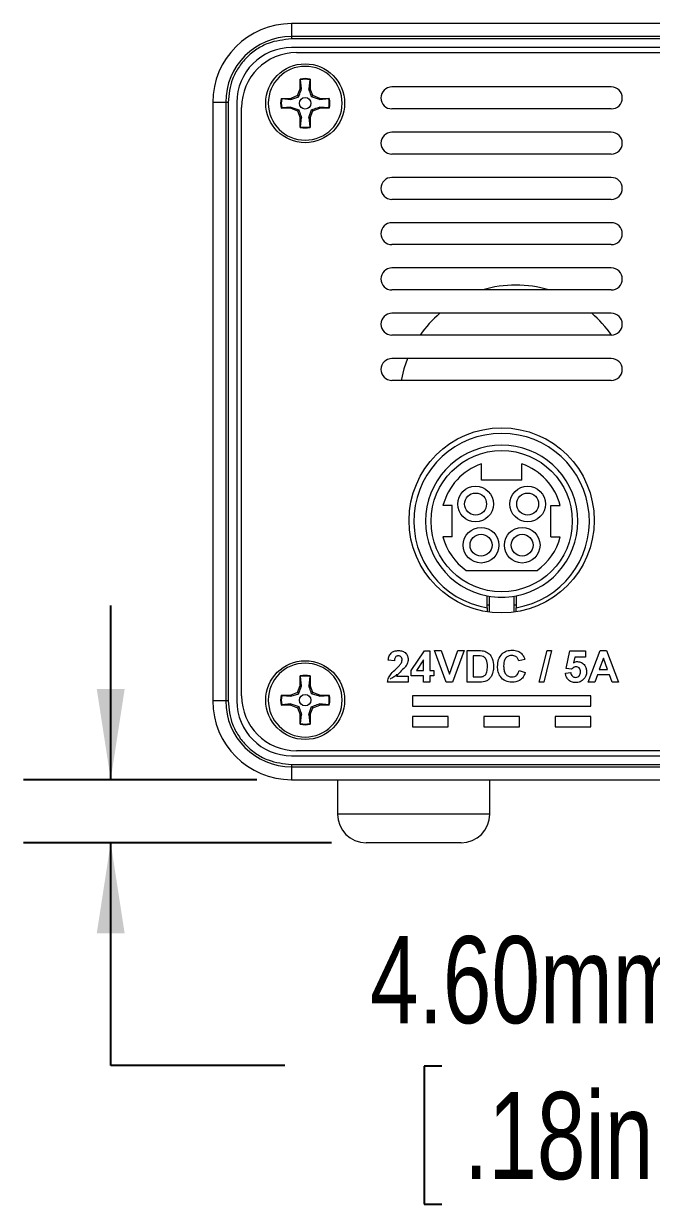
# Model space of a CAD drawing. Header units: millimetres. Extents: x 6 to 425, y 6 to 273.
# Drawn here: x 311.85 to 334.73, y 111.15 to 154.27 of the extents above; entities that cross this region are included whole.
import ezdxf

# ---------------------------------------------------------------- set-up
doc = ezdxf.new("R2010")
doc.units = ezdxf.units.MM
doc.layers.add('ITAR', color=7, linetype='Continuous')
doc.styles.add('SLDTEXTSTYLE0', font='TXT', dxfattribs={"width": 0.75})
doc.dimstyles.new('SLDDIMSTYLE2', dxfattribs={"dimtxt": 3.175, "dimasz": 3.302, "dimexe": 0, "dimexo": 0.0625, "dimgap": 0.79375, "dimtad": 0, "dimtih": 1, "dimtoh": 1, "dimlfac": 2, "dimrnd": 1e-09, "dimzin": 4, "dimdsep": 46, "dimtxsty": 'SLDTEXTSTYLE0', "dimsah": 1, "dimcen": 0.09, "dimadec": 0, "dimazin": 1, "dimtfac": 1, "dimtmove": 0, "dimatfit": 0, "dimfxl": 1, "dimfrac": 2, "dimtolj": 1, "dimtzin": 12, "dimarcsym": 0})

# ---------------------------------------------------------------- blocks, each defined once
blk = doc.blocks.new('_D_2')
at = {"layer": 'ITAR'}
for p, q in [((315.021, 126.709), (315.021, 133.059)), ((320.348, 126.709), (311.846, 126.709)), ((323.066, 124.409), (311.846, 124.409)), ((315.021, 116.293), (315.021, 124.409)), ((321.371, 116.293), (315.021, 116.293)), ((327.099, 116.268), (326.454, 116.268)), ((326.454, 116.268), (326.454, 111.228)), ((338.002, 116.268), (338.647, 116.268)), ((338.647, 116.268), (338.647, 111.228)), ((326.454, 111.228), (327.099, 111.228)), ((338.647, 111.228), (338.002, 111.228))]:
    blk.add_line(p, q, dxfattribs=at)
for points in [[(315.021, 126.709), (315.529, 130.011), (314.513, 130.011)], [(315.021, 124.409), (314.513, 121.107), (315.529, 121.107)]]:
    blk.add_solid(points, dxfattribs=at)
at = {"layer": 'ITAR', "char_height": 3.175, "attachment_point": 1, "style": 'SLDTEXTSTYLE0'}
for s, insert in [('4.60mm', (324.476, 121.006)), ('.18in', (327.905, 115.321))]:
    blk.add_mtext(s, dxfattribs=dict(at, insert=insert))

msp = doc.modelspace()

# ---------------------------------------------------------------- linework, layer by layer
at = {"color": 7, "linetype": 'Continuous', "lineweight": 15}
for p, q in [((380.3675, 154.2735), (321.6175, 154.2735)), ((321.6175, 154.2735), (321.6175, 153.8029)), ((380.3675, 154.2735), (321.6175, 154.2735)), ((380.3675, 153.8029), (321.6175, 153.8029)), ((321.6175, 153.8029), (321.6175, 153.716)), ((380.3675, 153.716), (321.6175, 153.716)), ((380.3675, 153.3986), (321.6175, 153.3986)), ((321.7925, 153.2161), (380.1925, 153.2161)), ((321.933, 151.9005), (321.933, 152.2504)), ((321.933, 152.2504), (321.9406, 152.2281)), ((321.9744, 151.8922), (321.9406, 152.2281)), ((322.2844, 152.2281), (322.2507, 151.8922)), ((322.292, 152.2504), (322.2844, 152.2281)), ((322.292, 152.2504), (322.292, 151.9005)), ((321.8305, 151.653), (321.933, 151.9005)), ((321.9744, 151.8922), (321.933, 151.9005)), ((322.2507, 151.8922), (322.292, 151.9005)), ((322.3945, 151.653), (322.292, 151.9005)), ((333.2755, 151.9661), (325.2755, 151.9661)), ((318.7426, 151.3986), (318.7426, 129.5836)), ((319.2132, 151.3986), (318.7426, 151.3986)), ((318.7426, 151.3986), (318.7426, 129.5836)), ((318.7426, 151.3986), (318.7426, 151.3986)), ((319.2132, 151.3986), (319.2132, 129.5836)), ((319.3001, 151.3986), (319.2132, 151.3986)), ((319.3001, 151.3986), (319.3001, 129.5836)), ((319.6175, 151.3986), (319.6175, 129.5836)), ((321.2332, 151.5505), (321.5831, 151.5505)), ((321.2332, 151.5505), (321.2554, 151.5429)), ((321.2554, 151.5429), (321.5913, 151.5092)), ((321.8305, 151.653), (321.5831, 151.5505)), ((321.5913, 151.5092), (321.5831, 151.5505)), ((321.5913, 151.5092), (321.8782, 151.6054)), ((321.8305, 151.653), (321.8782, 151.6054)), ((322.3945, 151.653), (322.3469, 151.6054)), ((322.6337, 151.5092), (322.3469, 151.6054)), ((322.6419, 151.5505), (322.3945, 151.653)), ((322.6419, 151.5505), (322.6337, 151.5092)), ((322.6337, 151.5092), (322.9696, 151.5429)), ((322.6419, 151.5505), (322.9919, 151.5505)), ((322.9919, 151.5505), (322.9696, 151.5429)), ((319.7925, 129.7661), (319.7925, 151.2161)), ((321.2332, 151.1916), (321.2554, 151.1992)), ((321.5831, 151.1916), (321.2332, 151.1916)), ((321.5913, 151.2329), (321.2554, 151.1992)), ((321.5831, 151.1916), (321.5913, 151.2329)), ((321.5831, 151.1916), (321.8305, 151.0891)), ((321.5913, 151.2329), (321.8782, 151.1367)), ((321.8305, 151.0891), (321.8782, 151.1367)), ((321.8305, 151.0891), (321.933, 150.8416)), ((322.2507, 150.8499), (322.3469, 151.1367)), ((322.292, 150.8416), (322.3945, 151.0891)), ((322.3945, 151.0891), (322.3469, 151.1367)), ((322.3945, 151.0891), (322.6419, 151.1916)), ((322.6337, 151.2329), (322.6419, 151.1916)), ((322.9696, 151.1992), (322.6337, 151.2329)), ((322.9919, 151.1916), (322.6419, 151.1916)), ((322.9919, 151.1916), (322.9696, 151.1992)), ((333.2755, 151.1661), (325.2755, 151.1661)), ((321.9744, 150.8499), (321.933, 150.8416)), ((321.933, 150.4917), (321.933, 150.8416)), ((321.933, 150.4917), (321.9406, 150.514)), ((321.9406, 150.514), (321.9744, 150.8499)), ((322.292, 150.8416), (322.2507, 150.8499)), ((322.2507, 150.8499), (322.2844, 150.514)), ((322.292, 150.4917), (322.2844, 150.514)), ((322.292, 150.8416), (322.292, 150.4917)), ((333.2755, 150.3161), (325.2755, 150.3161)), ((333.2755, 149.5161), (325.2755, 149.5161)), ((333.2755, 148.6661), (325.2755, 148.6661)), ((333.2755, 147.8661), (325.2755, 147.8661)), ((333.2755, 147.0161), (325.2755, 147.0161)), ((333.2755, 146.2161), (325.2755, 146.2161)), ((333.2755, 145.3661), (325.2755, 145.3661)), ((333.2755, 144.5661), (325.2755, 144.5661)), ((333.2755, 143.7161), (325.2755, 143.7161)), ((333.2755, 142.9161), (325.2755, 142.9161)), ((333.2755, 142.0661), (325.2755, 142.0661)), ((333.2755, 141.2661), (325.2755, 141.2661)), ((328.538, 137.6341), (328.538, 138.2227)), ((330.013, 137.6341), (330.013, 138.2227)), ((330.013, 137.6341), (328.538, 137.6341)), ((327.4755, 136.7091), (327.1365, 136.7091)), ((327.4755, 135.5591), (327.4755, 136.7091)), ((331.0755, 136.7091), (331.4146, 136.7091)), ((331.0755, 135.5591), (331.0755, 136.7091)), ((327.4755, 135.5591), (327.1365, 135.5591)), ((331.0755, 135.5591), (331.4146, 135.5591)), ((327.9847, 134.3341), (330.5663, 134.3341)), ((328.7505, 132.9774), (328.7505, 133.4092)), ((328.8255, 133.3958), (328.8255, 132.8182)), ((329.7255, 133.3958), (329.7255, 132.8182)), ((329.8005, 133.4092), (329.8005, 132.9774)), ((328.7505, 133.0841), (328.8255, 133.0841)), ((328.7505, 132.9774), (328.7505, 132.8292)), ((329.7255, 133.0841), (329.8005, 133.0841)), ((329.8005, 132.8292), (329.8005, 132.9774)), ((325.9713, 130.6907), (326.46, 131.4026)), ((326.46, 131.4026), (326.6529, 131.4026)), ((326.6529, 131.4026), (326.6529, 130.6914)), ((327.2581, 130.2617), (326.8307, 131.4174)), ((326.8307, 131.4174), (327.0654, 131.4174)), ((327.0654, 131.4174), (327.3715, 130.558)), ((327.3715, 130.558), (327.6764, 131.4174)), ((327.9123, 131.4174), (327.4866, 130.2617)), ((327.6764, 131.4174), (327.9123, 131.4174)), ((328.0161, 130.2617), (328.0161, 131.4174)), ((328.0161, 131.4174), (328.44, 131.4174)), ((328.3483, 131.2248), (328.2383, 131.2248)), ((328.2383, 131.2248), (328.2383, 130.4543)), ((330.1201, 131.0915), (329.8978, 131.047)), ((330.6489, 130.2617), (330.9307, 131.4174)), ((331.098, 131.4174), (330.8165, 130.2617)), ((330.9307, 131.4174), (331.098, 131.4174)), ((331.6315, 130.7632), (331.7648, 131.4026)), ((331.7648, 131.4026), (332.3279, 131.4026)), ((331.9431, 131.1804), (331.8977, 130.9741)), ((332.3279, 131.1804), (331.9431, 131.1804)), ((332.3279, 131.4026), (332.3279, 131.1804)), ((332.4316, 130.2617), (332.8685, 131.4174)), ((332.9872, 131.1359), (332.8358, 130.721)), ((332.8685, 131.4174), (333.1039, 131.4174)), ((333.1391, 130.721), (332.9872, 131.1359)), ((333.1039, 131.4174), (333.5429, 130.2617)), ((325.3638, 131.047), (325.1415, 131.0688)), ((325.9713, 130.4988), (325.9713, 130.6907)), ((326.4306, 131.0762), (326.1662, 130.6914)), ((326.1662, 130.6914), (326.4306, 130.6914)), ((326.4306, 130.6914), (326.4306, 131.0762)), ((326.6529, 130.6914), (326.801, 130.6914)), ((326.801, 130.6914), (326.801, 130.4988)), ((329.9127, 130.6914), (330.1349, 130.6173)), ((331.8255, 130.7358), (331.6315, 130.7632)), ((332.8358, 130.721), (333.1391, 130.721)), ((321.933, 130.1405), (321.933, 130.4904)), ((321.933, 130.4904), (321.9406, 130.4681)), ((321.9744, 130.1322), (321.9406, 130.4681)), ((322.2844, 130.4681), (322.2507, 130.1322)), ((322.292, 130.4904), (322.2844, 130.4681)), ((322.292, 130.4904), (322.292, 130.1405)), ((325.8676, 130.2617), (325.1119, 130.2617)), ((325.4381, 130.484), (325.8676, 130.484)), ((325.448, 130.5602), (325.448, 130.5158)), ((325.8676, 130.484), (325.8676, 130.2617)), ((326.4306, 130.4988), (325.9713, 130.4988)), ((326.4306, 130.2617), (326.4306, 130.4988)), ((326.6529, 130.2617), (326.4306, 130.2617)), ((326.801, 130.4988), (326.6529, 130.4988)), ((326.6529, 130.4988), (326.6529, 130.2617)), ((327.4866, 130.2617), (327.2581, 130.2617)), ((328.4525, 130.2617), (328.0161, 130.2617)), ((328.2383, 130.4543), (328.4212, 130.4543)), ((330.8165, 130.2617), (330.6489, 130.2617)), ((331.6018, 130.5923), (331.7944, 130.6173)), ((332.6687, 130.2617), (332.4316, 130.2617)), ((332.7661, 130.5284), (332.6687, 130.2617)), ((333.2097, 130.5284), (332.7661, 130.5284)), ((333.3072, 130.2617), (333.2097, 130.5284)), ((333.5429, 130.2617), (333.3072, 130.2617)), ((321.2332, 129.7905), (321.5831, 129.7905)), ((321.2332, 129.7905), (321.2554, 129.7829)), ((321.8305, 129.893), (321.5831, 129.7905)), ((321.5913, 129.7492), (321.5831, 129.7905)), ((321.5913, 129.7492), (321.8782, 129.8454)), ((321.8305, 129.893), (321.933, 130.1405)), ((321.8305, 129.893), (321.8782, 129.8454)), ((321.9744, 130.1322), (321.933, 130.1405)), ((322.2507, 130.1322), (322.292, 130.1405)), ((322.3945, 129.893), (322.292, 130.1405)), ((322.3945, 129.893), (322.3469, 129.8454)), ((322.6337, 129.7492), (322.3469, 129.8454)), ((322.6419, 129.7905), (322.3945, 129.893)), ((322.6419, 129.7905), (322.6337, 129.7492)), ((322.6419, 129.7905), (322.9919, 129.7905)), ((322.9919, 129.7905), (322.9696, 129.7829)), ((319.2132, 129.5836), (318.7426, 129.5836)), ((318.7426, 129.5836), (318.7426, 129.5836)), ((319.3001, 129.5836), (319.2132, 129.5836)), ((321.2332, 129.4316), (321.2554, 129.4392)), ((321.5831, 129.4316), (321.2332, 129.4316)), ((321.2554, 129.7829), (321.5913, 129.7492)), ((321.5913, 129.4729), (321.2554, 129.4392)), ((321.5831, 129.4316), (321.5913, 129.4729)), ((321.5831, 129.4316), (321.8305, 129.3291)), ((321.5913, 129.4729), (321.8782, 129.3767)), ((321.8305, 129.3291), (321.8782, 129.3767)), ((322.2507, 129.0899), (322.3469, 129.3767)), ((322.3945, 129.3291), (322.3469, 129.3767)), ((322.3945, 129.3291), (322.6419, 129.4316)), ((322.6337, 129.7492), (322.9696, 129.7829)), ((322.6337, 129.4729), (322.6419, 129.4316)), ((322.9696, 129.4392), (322.6337, 129.4729)), ((322.9919, 129.4316), (322.6419, 129.4316)), ((322.9919, 129.4316), (322.9696, 129.4392)), ((332.5255, 129.7617), (326.0255, 129.7617)), ((326.0255, 129.7617), (326.0255, 129.3867)), ((326.0255, 129.3867), (332.5255, 129.3867)), ((332.5255, 129.3867), (332.5255, 129.7617)), ((321.8305, 129.3291), (321.933, 129.0816)), ((321.9744, 129.0899), (321.933, 129.0816)), ((321.933, 128.7317), (321.933, 129.0816)), ((321.9406, 128.754), (321.9744, 129.0899)), ((322.2507, 129.0899), (322.2844, 128.754)), ((322.292, 129.0816), (322.2507, 129.0899)), ((322.292, 129.0816), (322.3945, 129.3291)), ((322.292, 129.0816), (322.292, 128.7317)), ((326.0255, 129.0117), (326.0255, 128.6367)), ((327.3255, 129.0117), (326.0255, 129.0117)), ((327.3255, 128.6367), (327.3255, 129.0117)), ((328.6255, 129.0117), (328.6255, 128.6367)), ((329.9255, 129.0117), (328.6255, 129.0117)), ((329.9255, 128.6367), (329.9255, 129.0117)), ((332.5255, 129.0117), (331.2255, 129.0117)), ((331.2255, 129.0117), (331.2255, 128.6367)), ((332.5255, 128.6367), (332.5255, 129.0117)), ((321.933, 128.7317), (321.9406, 128.754)), ((322.292, 128.7317), (322.2844, 128.754)), ((326.0255, 128.6367), (327.3255, 128.6367)), ((328.6255, 128.6367), (329.9255, 128.6367)), ((331.2255, 128.6367), (332.5255, 128.6367)), ((380.1925, 127.7661), (321.7925, 127.7661)), ((321.6175, 127.5836), (380.3675, 127.5836)), ((321.6175, 127.2661), (380.3675, 127.2661)), ((321.6175, 127.2661), (321.6175, 127.1792)), ((321.6175, 127.1792), (380.3675, 127.1792)), ((321.6175, 127.1792), (321.6175, 126.7086)), ((321.6175, 126.7086), (380.3675, 126.7086)), ((321.6175, 126.7086), (380.3675, 126.7086)), ((323.2884, 126.7086), (323.2884, 125.4563)), ((328.8446, 125.4563), (328.8446, 126.7086)), ((327.7969, 124.4086), (324.3361, 124.4086))]:
    msp.add_line(p, q, dxfattribs=at)
at = {"color": 8, "linetype": 'Continuous', "lineweight": 15}
for p, q in [((321.6175, 154.2735), (321.6175, 154.2735)), ((321.6175, 126.7086), (321.6175, 126.7086)), ((328.8446, 125.4563), (323.2884, 125.4563))]:
    msp.add_line(p, q, dxfattribs=at)
at = {"color": 7, "linetype": 'Continuous', "lineweight": 15, "flags": 128}
msp.add_lwpolyline([(325.8451, 142.0661), (325.7147, 141.6884), (325.6138, 141.2661)], dxfattribs=at)
at = {"color": 7, "linetype": 'Continuous', "lineweight": 15}
for centre, radius in [((322.1125, 151.3711), 1.4375), ((322.1125, 151.3711), 0.2101), ((329.2755, 136.1631), 3.375), ((329.2755, 136.1341), 2.575), ((328.3255, 136.7591), 0.65), ((328.3255, 136.7591), 0.4), ((330.2255, 136.7591), 0.65), ((330.2255, 136.7591), 0.4), ((328.5255, 135.2591), 0.65), ((330.0255, 135.2591), 0.65), ((328.5255, 135.2591), 0.4), ((330.0255, 135.2591), 0.4), ((322.1125, 129.6111), 1.4375), ((322.1125, 129.6111), 0.2101)]:
    msp.add_circle(centre, radius, dxfattribs=at)
for centre, radius, start, end in [((321.6175, 151.3986), 2.8749, 90, 180), ((321.6175, 151.3986), 2.8749, 90, 180), ((321.6175, 151.3986), 2.4043, 90, 180), ((321.6175, 151.3986), 2, 90, 180), ((321.7925, 151.2161), 2, 90, 180), ((322.1125, 151.3711), 1.3462, 0, 180), ((322.1125, 151.3711), 0.8975, 78.46304, 101.53696), ((322.1125, 151.3711), 0.8741, 78.66038, 101.33962), ((325.2755, 151.5661), 0.4, 90, 270), ((333.2755, 151.5661), 0.4, 270, 90), ((322.1125, 151.3711), 1.3462, 180, 0), ((322.1125, 151.3711), 0.8975, 168.46304, 191.53696), ((322.1125, 151.3711), 0.8741, 168.66038, 191.33962), ((322.1125, 151.3711), 0.8741, 348.66038, 11.33962), ((322.1125, 151.3711), 0.8975, 348.46304, 11.53696), ((322.1125, 151.3711), 0.8975, 258.46304, 281.53696), ((322.1125, 151.3711), 0.8741, 258.66038, 281.33962), ((325.2755, 149.9161), 0.4, 90, 270), ((333.2755, 149.9161), 0.4, 270, 90), ((325.2755, 148.2661), 0.4, 90, 270), ((333.2755, 148.2661), 0.4, 270, 90), ((325.2755, 146.6161), 0.4, 90, 270), ((333.2755, 146.6161), 0.4, 270, 90), ((325.2755, 144.9661), 0.4, 90, 270), ((333.2755, 144.9661), 0.4, 270, 90), ((329.7925, 140.4911), 4.25, 73.50077, 106.49923), ((325.2755, 143.3161), 0.4, 90, 270), ((329.7925, 140.4911), 4.25, 130.63941, 145.20874), ((329.7925, 140.4911), 4.25, 34.79232, 49.36059), ((333.2755, 143.3161), 0.4, 270, 90), ((325.2755, 141.6661), 0.4, 90, 270), ((333.2755, 141.6661), 0.4, 270, 90), ((329.2755, 136.1341), 3.2, 279.44278, 260.55722), ((329.2755, 136.1341), 2.775, 280.90547, 259.09453), ((329.2755, 136.1341), 2.215, 109.44836, 164.95405), ((329.2755, 136.1341), 2.215, 15.04595, 70.55164), ((329.2755, 136.1341), 2.215, 195.04595, 234.35478), ((329.2755, 136.1341), 2.215, 305.64522, 344.95405), ((329.2755, 136.1341), 2.775, 259.09453, 280.90547), ((322.1125, 129.6111), 1.3462, 0, 180), ((322.1125, 129.6111), 0.8975, 78.46304, 101.53696), ((322.1125, 129.6111), 0.8741, 78.66038, 101.33962), ((322.1125, 129.6111), 0.8975, 168.46304, 191.53696), ((322.1125, 129.6111), 0.8975, 348.46304, 11.53696), ((321.6175, 129.5836), 2.875, 180, 270), ((321.6175, 129.5836), 2.8749, 180, 270), ((321.6175, 129.5836), 2.4043, 180, 270), ((321.6175, 129.5836), 2, 180, 270), ((321.7925, 129.7661), 2, 180, 270), ((322.1125, 129.6111), 1.3462, 180, 0), ((322.1125, 129.6111), 0.8741, 168.66038, 191.33962), ((322.1125, 129.6111), 0.8741, 348.66038, 11.33962), ((322.1125, 129.6111), 0.8975, 258.46304, 281.53696), ((322.1125, 129.6111), 0.8741, 258.66038, 281.33962), ((324.3361, 125.4563), 1.0478, 180, 270), ((327.7969, 125.4563), 1.0478, 270, 0)]:
    msp.add_arc(centre, radius, start, end, dxfattribs=at)
for points, knots in [([(321.6175, 153.716), (321.326, 153.685), (320.8775, 153.6374), (320.338, 153.3484), (319.9667, 153.0493), (319.6676, 152.6781), (319.3787, 152.1385), (319.331, 151.6901), (319.3001, 151.3986)], [0, 0, 0, 0, 0.2394568, 0.3683607, 0.5, 0.6316393, 0.7605432, 1, 1, 1, 1]), ([(321.8782, 151.6054), (321.903, 151.6769), (321.9382, 151.7783), (321.9661, 151.8663), (321.9744, 151.8922)], [0, 0, 0, 0, 0.7055493, 1, 1, 1, 1]), ([(322.3469, 151.6054), (322.322, 151.6769), (322.2869, 151.7783), (322.2589, 151.8663), (322.2507, 151.8922)], [0, 0, 0, 0, 0.7055493, 1, 1, 1, 1]), ([(321.8782, 151.1367), (321.903, 151.0652), (321.9382, 150.9638), (321.9661, 150.8758), (321.9744, 150.8499)], [0, 0, 0, 0, 0.7055493, 1, 1, 1, 1]), ([(322.3469, 151.1367), (322.4184, 151.1615), (322.5198, 151.1967), (322.6078, 151.2247), (322.6337, 151.2329)], [0, 0, 0, 0, 0.7055493, 1, 1, 1, 1]), ([(325.1415, 131.0688), (325.1495, 131.1219), (325.1653, 131.2276), (325.2607, 131.3501), (325.3873, 131.4091), (325.471, 131.4147), (325.5129, 131.4174)], [0, 0, 0, 0, 0.2807519, 0.5589701, 0.7792745, 1, 1, 1, 1]), ([(325.5082, 131.2248), (325.4921, 131.2237), (325.4598, 131.2216), (325.4163, 131.1973), (325.373, 131.1403), (325.3676, 131.0855), (325.3638, 131.047)], [0, 0, 0, 0, 0.1872361, 0.3740839, 0.5606964, 1, 1, 1, 1]), ([(325.6453, 131.0732), (325.6441, 131.0949), (325.6418, 131.1384), (325.609, 131.1922), (325.5595, 131.2215), (325.5254, 131.2237), (325.5082, 131.2248)], [0, 0, 0, 0, 0.2806196, 0.5594955, 0.779382, 1, 1, 1, 1]), ([(325.5129, 131.4174), (325.5629, 131.4142), (325.6628, 131.4077), (325.7834, 131.3298), (325.8567, 131.2207), (325.8639, 131.1423), (325.8676, 131.103)], [0, 0, 0, 0, 0.280572, 0.5597203, 0.779752, 1, 1, 1, 1]), ([(325.8676, 131.103), (325.86, 131.0436), (325.8465, 130.9372), (325.7834, 130.8512), (325.7555, 130.8132)], [0, 0, 0, 0, 0.55851933, 1, 1, 1, 1]), ([(328.5492, 131.2137), (328.5119, 131.2177), (328.445, 131.225), (328.3779, 131.2249), (328.3483, 131.2248)], [0, 0, 0, 0, 0.5597531, 1, 1, 1, 1]), ([(328.44, 131.4174), (328.4812, 131.4172), (328.5549, 131.4168), (328.627, 131.402), (328.6588, 131.3954)], [0, 0, 0, 0, 0.5602382, 1, 1, 1, 1]), ([(328.7569, 130.8391), (328.7548, 130.929), (328.7517, 131.0543), (328.6494, 131.1828), (328.5826, 131.2034), (328.5492, 131.2137)], [0, 0, 0, 0, 0.5594292, 0.7795157, 1, 1, 1, 1]), ([(328.6588, 131.3954), (328.7184, 131.3672), (328.8379, 131.3106), (328.9626, 131.1), (328.9729, 130.9315), (328.9792, 130.8285)], [0, 0, 0, 0, 0.2790722, 0.559338, 1, 1, 1, 1]), ([(329.1273, 130.837), (329.1325, 130.9219), (329.1429, 131.0912), (329.2726, 131.2989), (329.4626, 131.4167), (329.5957, 131.4271), (329.6624, 131.4323)], [0, 0, 0, 0, 0.2806885, 0.5596217, 0.7795352, 1, 1, 1, 1]), ([(329.6469, 131.2396), (329.6123, 131.237), (329.5433, 131.2317), (329.4518, 131.1776), (329.3587, 131.0557), (329.3533, 130.9371), (329.3496, 130.8539)], [0, 0, 0, 0, 0.18715, 0.3739802, 0.5607377, 1, 1, 1, 1]), ([(329.8978, 131.047), (329.8876, 131.0777), (329.8671, 131.139), (329.7991, 131.2015), (329.7227, 131.2351), (329.6722, 131.2381), (329.6469, 131.2396)], [0, 0, 0, 0, 0.27983, 0.559275, 0.7794932, 1, 1, 1, 1]), ([(329.6624, 131.4323), (329.7333, 131.4271), (329.8601, 131.4178), (329.9594, 131.3401), (330.0032, 131.3058)], [0, 0, 0, 0, 0.5599132, 1, 1, 1, 1]), ([(330.0032, 131.3058), (330.0326, 131.2699), (330.0851, 131.2056), (330.1094, 131.1264), (330.1201, 131.0915)], [0, 0, 0, 0, 0.5589598, 1, 1, 1, 1]), ([(325.1119, 130.2617), (325.1227, 130.3167), (325.1443, 130.4266), (325.2595, 130.5928), (325.3618, 130.6922), (325.4244, 130.753)], [0, 0, 0, 0, 0.2795771, 0.5593377, 1, 1, 1, 1]), ([(325.4244, 130.753), (325.4594, 130.786), (325.5218, 130.845), (325.577, 130.9107), (325.6013, 130.9396)], [0, 0, 0, 0, 0.5602366, 1, 1, 1, 1]), ([(325.7555, 130.8132), (325.6937, 130.754), (325.5836, 130.6484), (325.4825, 130.5341), (325.4381, 130.484)], [0, 0, 0, 0, 0.5607878, 1, 1, 1, 1]), ([(325.6013, 130.9396), (325.6149, 130.9628), (325.6393, 131.0044), (325.6435, 131.0522), (325.6453, 131.0732)], [0, 0, 0, 0, 0.56006066, 1, 1, 1, 1]), ([(328.5692, 130.4654), (328.6102, 130.4811), (328.6926, 130.5125), (328.7515, 130.6645), (328.7549, 130.7728), (328.7569, 130.8391)], [0, 0, 0, 0, 0.2781916, 0.558019, 1, 1, 1, 1]), ([(328.9792, 130.8285), (328.978, 130.7817), (328.976, 130.6983), (328.9538, 130.6179), (328.944, 130.5826)], [0, 0, 0, 0, 0.5600799, 1, 1, 1, 1]), ([(329.6545, 130.2617), (329.572, 130.2708), (329.4071, 130.2888), (329.2266, 130.4482), (329.1382, 130.6432), (329.131, 130.7724), (329.1273, 130.837)], [0, 0, 0, 0, 0.2795713, 0.5587081, 0.7790526, 1, 1, 1, 1]), ([(329.3496, 130.8539), (329.3514, 130.8012), (329.3549, 130.6962), (329.4083, 130.5541), (329.5208, 130.4668), (329.6039, 130.4585), (329.6455, 130.4543)], [0, 0, 0, 0, 0.2813456, 0.5605371, 0.7800831, 1, 1, 1, 1]), ([(329.6455, 130.4543), (329.6819, 130.4579), (329.7546, 130.4652), (329.8648, 130.5461), (329.8945, 130.6363), (329.9127, 130.6914)], [0, 0, 0, 0, 0.28047327, 0.56045461, 1, 1, 1, 1]), ([(331.9873, 130.8248), (331.9695, 130.8232), (331.9338, 130.82), (331.8756, 130.7906), (331.8445, 130.7566), (331.8255, 130.7358)], [0, 0, 0, 0, 0.2799631, 0.5600652, 1, 1, 1, 1]), ([(331.8977, 130.9741), (331.9228, 130.9876), (331.9675, 131.0118), (332.0181, 131.0157), (332.0403, 131.0174)], [0, 0, 0, 0, 0.5598879, 1, 1, 1, 1]), ([(332.1501, 130.6379), (332.1488, 130.6643), (332.1462, 130.7168), (332.1083, 130.7827), (332.0494, 130.82), (332.008, 130.8232), (331.9873, 130.8248)], [0, 0, 0, 0, 0.2808798, 0.5594232, 0.7794649, 1, 1, 1, 1]), ([(332.0403, 131.0174), (332.0927, 131.0102), (332.1976, 130.9959), (332.307, 130.8892), (332.3648, 130.7663), (332.3698, 130.684), (332.3723, 130.6428)], [0, 0, 0, 0, 0.2790069, 0.5586194, 0.7790735, 1, 1, 1, 1]), ([(325.4574, 130.5213), (325.4142, 130.496), (325.3316, 130.4477), (325.2489, 130.3995), (325.2095, 130.3766)], [0, 0, 0, 0, 0.5236215, 1, 1, 1, 1]), ([(325.4951, 130.5353), (325.4784, 130.5302), (325.4509, 130.5217), (325.4515, 130.5137), (325.4517, 130.5106)], [0, 0, 0, 0, 0.60580069, 1, 1, 1, 1]), ([(328.4212, 130.4543), (328.449, 130.4543), (328.4986, 130.4543), (328.5476, 130.462), (328.5692, 130.4654)], [0, 0, 0, 0, 0.56021558, 1, 1, 1, 1]), ([(328.6578, 130.2862), (328.62, 130.2778), (328.5523, 130.2626), (328.483, 130.262), (328.4525, 130.2617)], [0, 0, 0, 0, 0.5595793, 1, 1, 1, 1]), ([(328.8208, 130.3784), (328.7932, 130.3562), (328.7438, 130.3165), (328.6841, 130.2955), (328.6578, 130.2862)], [0, 0, 0, 0, 0.559443, 1, 1, 1, 1]), ([(328.944, 130.5826), (328.9275, 130.5404), (328.8981, 130.4651), (328.8444, 130.4049), (328.8208, 130.3784)], [0, 0, 0, 0, 0.5600073, 1, 1, 1, 1]), ([(330.1349, 130.6173), (330.1143, 130.5601), (330.0732, 130.4459), (329.9096, 130.2882), (329.7512, 130.2717), (329.6545, 130.2617)], [0, 0, 0, 0, 0.2812765, 0.5613988, 1, 1, 1, 1]), ([(331.9801, 130.2469), (331.9269, 130.2514), (331.8206, 130.2604), (331.6969, 130.3517), (331.6248, 130.4693), (331.6095, 130.5513), (331.6018, 130.5923)], [0, 0, 0, 0, 0.2799489, 0.5590156, 0.7793233, 1, 1, 1, 1]), ([(331.7944, 130.6173), (331.7994, 130.5919), (331.8093, 130.5413), (331.8539, 130.483), (331.9102, 130.4458), (331.9507, 130.4416), (331.9709, 130.4395)], [0, 0, 0, 0, 0.2803328, 0.5599485, 0.7800247, 1, 1, 1, 1]), ([(331.9709, 130.4395), (331.9991, 130.4427), (332.0556, 130.4492), (332.1188, 130.5031), (332.1468, 130.5714), (332.149, 130.6157), (332.1501, 130.6379)], [0, 0, 0, 0, 0.2795792, 0.5586568, 0.7789148, 1, 1, 1, 1]), ([(332.2904, 130.3955), (332.2419, 130.347), (332.1551, 130.26), (332.0337, 130.2509), (331.9801, 130.2469)], [0, 0, 0, 0, 0.5583354, 1, 1, 1, 1]), ([(332.3723, 130.6428), (332.3681, 130.5927), (332.3606, 130.5033), (332.3118, 130.4285), (332.2904, 130.3955)], [0, 0, 0, 0, 0.5594967, 1, 1, 1, 1]), ([(321.8782, 129.8454), (321.903, 129.9169), (321.9382, 130.0183), (321.9661, 130.1063), (321.9744, 130.1322)], [0, 0, 0, 0, 0.7055493, 1, 1, 1, 1]), ([(322.3469, 129.8454), (322.322, 129.9169), (322.2869, 130.0183), (322.2589, 130.1063), (322.2507, 130.1322)], [0, 0, 0, 0, 0.7055493, 1, 1, 1, 1]), ([(319.3001, 129.5836), (319.331, 129.292), (319.3787, 128.8436), (319.6676, 128.304), (319.9667, 127.9328), (320.338, 127.6337), (320.8775, 127.3447), (321.326, 127.2971), (321.6175, 127.2661)], [0, 0, 0, 0, 0.2394568, 0.3683607, 0.5, 0.6316393, 0.7605432, 1, 1, 1, 1]), ([(321.8782, 129.3767), (321.903, 129.3052), (321.9382, 129.2038), (321.9661, 129.1158), (321.9744, 129.0899)], [0, 0, 0, 0, 0.7055493, 1, 1, 1, 1]), ([(322.3469, 129.3767), (322.4184, 129.4015), (322.5198, 129.4367), (322.6078, 129.4647), (322.6337, 129.4729)], [0, 0, 0, 0, 0.7055493, 1, 1, 1, 1])]:
    msp.add_open_spline(points, degree=3, knots=knots, dxfattribs=at)

# ---------------------------------------------------------------- dimensions: what is measured, and where the dimension line sits
at = {"layer": 'ITAR'}
dim = msp.add_linear_dim(base=(315.0214, 124.4086), p1=(321.6175, 126.7086), p2=(324.3361, 124.4086), angle=90, dimstyle='SLDDIMSTYLE2', dxfattribs=at)
dim.commit()
dim.dimension.update_dxf_attribs({"geometry": '_D_2', "text_midpoint": (315.0214, 116.2926), "dimtype": 160})

doc.saveas('drawing.dxf')
